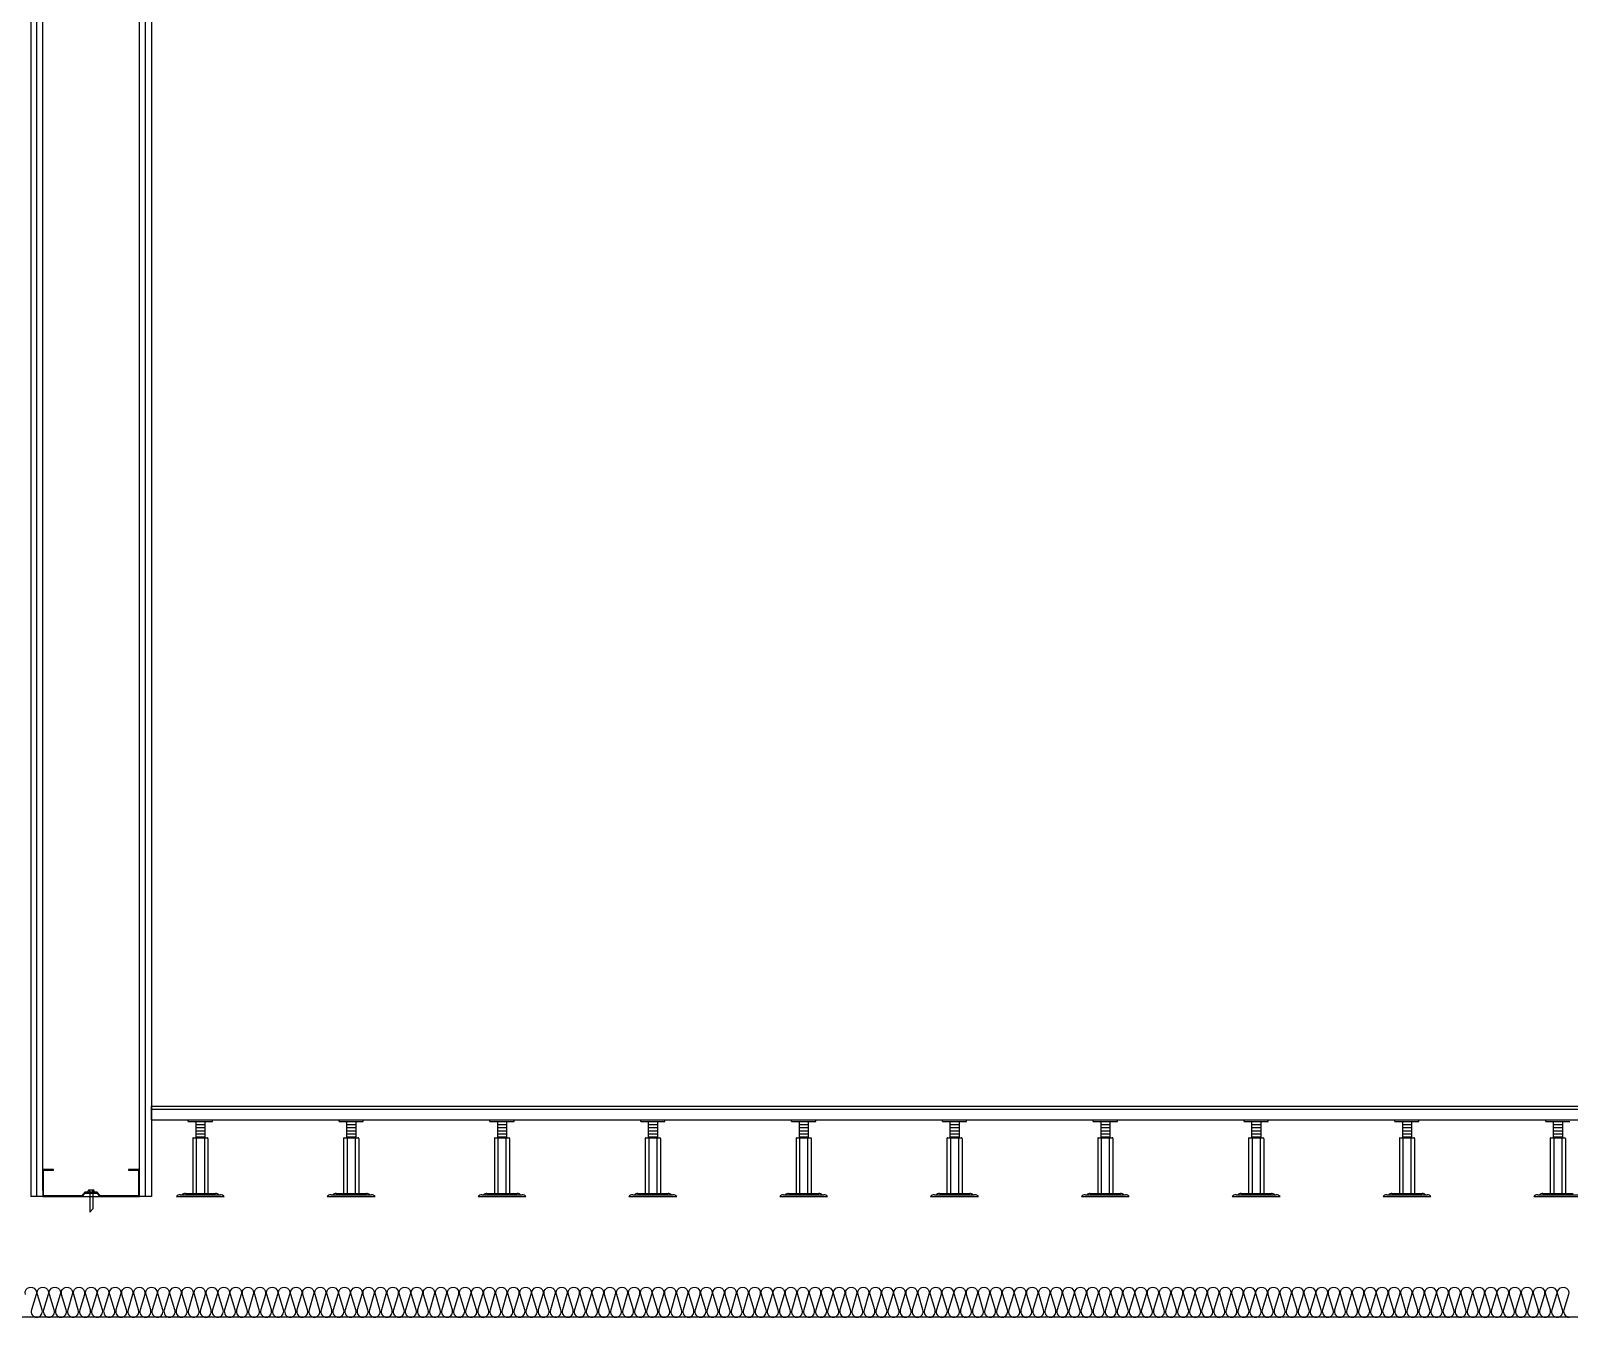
# Model space of a CAD drawing. Header units: millimetres. Extents: x 19868 to 801382, y -4805 to 85279.
# Drawn here: x 305988 to 308538, y 41929 to 44061 of the extents above; entities that cross this region are included whole.
import ezdxf

# ---------------------------------------------------------------- set-up
doc = ezdxf.new("R2010")
doc.units = ezdxf.units.MM
doc.header["$LTSCALE"] = 250
for name, color, linetype in [('8입면선', 8, 'Continuous'), ('A-ELE-4', 4, 'Continuous'), ('A-ELE-8', 8, 'Continuous'), ('A-WALL-D', 7, 'Continuous'), ('GAGAM-DT', 7, 'Continuous'), ('GES', 7, 'Continuous'), ('ISL', 251, 'Continuous'), ('입면', 7, 'Continuous')]:
    doc.layers.add(name, color=color, linetype=linetype)
doc.layers.add('CK', color=221, linetype='Continuous', plot=False)

# ---------------------------------------------------------------- blocks, each defined once
blk = doc.blocks.new('*U119')
at = {"layer": '8입면선', "color": 8}
for p, q in [((3316397.6, 472011.4), (3316397.6, 477801.4)), ((3316577.6, 472011.4), (3316577.6, 477801.4))]:
    blk.add_line(p, q, dxfattribs=at)
at = {"layer": 'A-WALL-D'}
for p, q in [((3316387.6, 477801.4), (3316387.6, 472011.4)), ((3316407.6, 472021.4), (3316407.6, 477801.4)), ((3316567.6, 472021.4), (3316567.6, 477801.4)), ((3316587.6, 477801.4), (3316587.6, 472011.4)), ((3316407.6, 472011.4), (3316387.6, 472011.4)), ((3316587.6, 472011.4), (3316567.6, 472011.4))]:
    blk.add_line(p, q, dxfattribs=at)
at = {"layer": 'CK', "linetype": 'Continuous'}
blk.add_line((3316472.9, 472011.4), (3316502.3, 472011.4), dxfattribs=at)
at = {"layer": 'GAGAM-DT', "color": 8}
for p, q in [((3316482.8, 472017.2), (3316482.8, 472020.7)), ((3316492.7, 472017.2), (3316482.8, 472017.2)), ((3316491.2, 472022.2), (3316484.3, 472022.2)), ((3316485.3, 472017.2), (3316485.3, 472022.2)), ((3316485.3, 472017.2), (3316485.3, 471985.8)), ((3316490.3, 472017.2), (3316490.3, 472022.2)), ((3316490.3, 472017.2), (3316490.3, 471991.3)), ((3316492.7, 472017.2), (3316492.7, 472020.7)), ((3316490.3, 471991.3), (3316485.3, 471985.8))]:
    blk.add_line(p, q, dxfattribs=at)
for centre, start, end in [((3316484.3, 472020.7), 90, 180), ((3316491.2, 472020.7), 0, 90)]:
    blk.add_arc(centre, 1.51, start, end, dxfattribs=at)
at = {"layer": '입면', "color": 6}
for p, q in [((3316425.4, 472056.4), (3316407.6, 472056.4)), ((3316407.6, 472056.4), (3316407.6, 472011.4)), ((3316425.4, 472055.2), (3316425.4, 472056.4)), ((3316567.6, 472056.4), (3316549.8, 472056.4)), ((3316549.8, 472056.4), (3316549.8, 472055.2)), ((3316567.6, 472011.4), (3316567.6, 472056.4)), ((3316408.8, 472012.6), (3316408.8, 472055.2)), ((3316408.8, 472055.2), (3316425.4, 472055.2)), ((3316549.8, 472055.2), (3316566.4, 472055.2)), ((3316566.4, 472055.2), (3316566.4, 472012.6)), ((3316407.6, 472011.4), (3316472.9, 472011.4)), ((3316472.4, 472012.6), (3316408.8, 472012.6)), ((3316477.4, 472018.5), (3316472.4, 472012.6)), ((3316472.9, 472011.4), (3316477.9, 472017.3)), ((3316497.8, 472018.5), (3316477.4, 472018.5)), ((3316477.9, 472017.3), (3316497.3, 472017.3)), ((3316497.3, 472017.3), (3316502.3, 472011.4)), ((3316502.8, 472012.6), (3316497.8, 472018.5)), ((3316502.3, 472011.4), (3316567.6, 472011.4)), ((3316566.4, 472012.6), (3316502.8, 472012.6))]:
    blk.add_line(p, q, dxfattribs=at)
blk = doc.blocks.new('*U140')
at = {"layer": 'A-ELE-4'}
blk.add_line((-11, 0), (4889, 0), dxfattribs=at)
at = {"layer": 'A-ELE-8'}
for p, q in [((-11, -23), (-11, 0)), ((-11, -5), (4889, -5)), ((-11, -23), (4889, -23))]:
    blk.add_line(p, q, dxfattribs=at)
blk = doc.blocks.new('*U141')
at = {"layer": 'GES', "color": 8}
for p, q in [((39095, 2017, 0), (39095, 2019.5, 0)), ((39095, 2019.5, 0), (39135, 2019.5, 0)), ((39095, 2017, 0), (39135, 2017, 0)), ((39107.4, 2017, 0), (39107.4, 2007.2, 0)), ((39122.6, 2017, 0), (39122.6, 2007.2, 0)), ((39135, 2017, 0), (39135, 2019.5, 0)), ((39345, 2017, 0), (39345, 2019.5, 0)), ((39345, 2019.5, 0), (39385, 2019.5, 0)), ((39345, 2017, 0), (39385, 2017, 0)), ((39357.4, 2017, 0), (39357.4, 2007.2, 0)), ((39372.6, 2017, 0), (39372.6, 2007.2, 0)), ((39385, 2017, 0), (39385, 2019.5, 0)), ((39595, 2017, 0), (39595, 2019.5, 0)), ((39595, 2019.5, 0), (39635, 2019.5, 0)), ((39595, 2017, 0), (39635, 2017, 0)), ((39607.4, 2017, 0), (39607.4, 2007.2, 0)), ((39622.6, 2017, 0), (39622.6, 2007.2, 0)), ((39635, 2017, 0), (39635, 2019.5, 0)), ((39845, 2017, 0), (39845, 2019.5, 0)), ((39845, 2019.5, 0), (39885, 2019.5, 0)), ((39845, 2017, 0), (39885, 2017, 0)), ((39857.4, 2017, 0), (39857.4, 2007.2, 0)), ((39872.6, 2017, 0), (39872.6, 2007.2, 0)), ((39885, 2017, 0), (39885, 2019.5, 0)), ((40095, 2017, 0), (40095, 2019.5, 0)), ((40095, 2019.5, 0), (40135, 2019.5, 0)), ((40095, 2017, 0), (40135, 2017, 0)), ((40107.4, 2017, 0), (40107.4, 2007.2, 0)), ((40122.6, 2017, 0), (40122.6, 2007.2, 0)), ((40135, 2017, 0), (40135, 2019.5, 0)), ((40345, 2017, 0), (40345, 2019.5, 0)), ((40345, 2019.5, 0), (40385, 2019.5, 0)), ((40345, 2017, 0), (40385, 2017, 0)), ((40357.4, 2017, 0), (40357.4, 2007.2, 0)), ((40372.6, 2017, 0), (40372.6, 2007.2, 0)), ((40385, 2017, 0), (40385, 2019.5, 0)), ((40595, 2017, 0), (40595, 2019.5, 0)), ((40595, 2019.5, 0), (40635, 2019.5, 0)), ((40595, 2017, 0), (40635, 2017, 0)), ((40607.4, 2017, 0), (40607.4, 2007.2, 0)), ((40622.6, 2017, 0), (40622.6, 2007.2, 0)), ((40635, 2017, 0), (40635, 2019.5, 0)), ((40845, 2017, 0), (40845, 2019.5, 0)), ((40845, 2019.5, 0), (40885, 2019.5, 0)), ((40845, 2017, 0), (40885, 2017, 0)), ((40857.4, 2017, 0), (40857.4, 2007.2, 0)), ((40872.6, 2017, 0), (40872.6, 2007.2, 0)), ((40885, 2017, 0), (40885, 2019.5, 0)), ((41095, 2017, 0), (41095, 2019.5, 0)), ((41095, 2019.5, 0), (41135, 2019.5, 0)), ((41095, 2017, 0), (41135, 2017, 0)), ((41107.4, 2017, 0), (41107.4, 2007.2, 0)), ((41122.6, 2017, 0), (41122.6, 2007.2, 0)), ((41135, 2017, 0), (41135, 2019.5, 0)), ((41345, 2017, 0), (41345, 2019.5, 0)), ((41345, 2019.5, 0), (41385, 2019.5, 0)), ((41345, 2017, 0), (41385, 2017, 0)), ((41357.4, 2017, 0), (41357.4, 2007.2, 0)), ((41372.6, 2017, 0), (41372.6, 2007.2, 0)), ((39103.4, 1989.7, 0), (39107.6, 1989.7, 0)), ((39107.4, 2013.6, 0), (39107.4, 1989.7, 0)), ((39107.4, 2011.6, 0), (39122.6, 2011.6, 0)), ((39107.4, 2011.6, 0), (39122.6, 2011.6, 0)), ((39107.4, 2006.6, 0), (39122.6, 2006.6, 0)), ((39107.4, 2006.6, 0), (39122.6, 2006.6, 0)), ((39107.4, 2001.6, 0), (39122.6, 2001.6, 0)), ((39107.4, 2001.6, 0), (39122.6, 2001.6, 0)), ((39107.4, 1996.6, 0), (39122.6, 1996.6, 0)), ((39107.4, 1996.6, 0), (39122.6, 1996.6, 0)), ((39107.4, 1991.6, 0), (39122.6, 1991.6, 0)), ((39107.4, 1991.6, 0), (39122.6, 1991.6, 0)), ((39107.6, 1989.7, 0), (39122.6, 1989.7, 0)), ((39109.2, 1989.7, 0), (39120.9, 1989.7, 0)), ((39122.6, 2013.6, 0), (39122.6, 1989.7, 0)), ((39122.6, 1989.7, 0), (39126.7, 1989.7, 0)), ((39353.4, 1989.7, 0), (39357.6, 1989.7, 0)), ((39357.4, 2013.6, 0), (39357.4, 1989.7, 0)), ((39357.4, 2011.6, 0), (39372.6, 2011.6, 0)), ((39357.4, 2011.6, 0), (39372.6, 2011.6, 0)), ((39357.4, 2006.6, 0), (39372.6, 2006.6, 0)), ((39357.4, 2006.6, 0), (39372.6, 2006.6, 0)), ((39357.4, 2001.6, 0), (39372.6, 2001.6, 0)), ((39357.4, 2001.6, 0), (39372.6, 2001.6, 0)), ((39357.4, 1996.6, 0), (39372.6, 1996.6, 0)), ((39357.4, 1996.6, 0), (39372.6, 1996.6, 0)), ((39357.4, 1991.6, 0), (39372.6, 1991.6, 0)), ((39357.4, 1991.6, 0), (39372.6, 1991.6, 0)), ((39357.6, 1989.7, 0), (39372.6, 1989.7, 0)), ((39359.2, 1989.7, 0), (39370.9, 1989.7, 0)), ((39372.6, 2013.6, 0), (39372.6, 1989.7, 0)), ((39372.6, 1989.7, 0), (39376.7, 1989.7, 0)), ((39603.4, 1989.7, 0), (39607.6, 1989.7, 0)), ((39607.4, 2013.6, 0), (39607.4, 1989.7, 0)), ((39607.4, 2011.6, 0), (39622.6, 2011.6, 0)), ((39607.4, 2011.6, 0), (39622.6, 2011.6, 0)), ((39607.4, 2006.6, 0), (39622.6, 2006.6, 0)), ((39607.4, 2006.6, 0), (39622.6, 2006.6, 0)), ((39607.4, 2001.6, 0), (39622.6, 2001.6, 0)), ((39607.4, 2001.6, 0), (39622.6, 2001.6, 0)), ((39607.4, 1996.6, 0), (39622.6, 1996.6, 0)), ((39607.4, 1996.6, 0), (39622.6, 1996.6, 0)), ((39607.4, 1991.6, 0), (39622.6, 1991.6, 0)), ((39607.4, 1991.6, 0), (39622.6, 1991.6, 0)), ((39607.6, 1989.7, 0), (39622.6, 1989.7, 0)), ((39609.2, 1989.7, 0), (39620.9, 1989.7, 0)), ((39622.6, 2013.6, 0), (39622.6, 1989.7, 0)), ((39622.6, 1989.7, 0), (39626.7, 1989.7, 0)), ((39853.4, 1989.7, 0), (39857.6, 1989.7, 0)), ((39857.4, 2013.6, 0), (39857.4, 1989.7, 0)), ((39857.4, 2011.6, 0), (39872.6, 2011.6, 0)), ((39857.4, 2011.6, 0), (39872.6, 2011.6, 0)), ((39857.4, 2006.6, 0), (39872.6, 2006.6, 0)), ((39857.4, 2006.6, 0), (39872.6, 2006.6, 0)), ((39857.4, 2001.6, 0), (39872.6, 2001.6, 0)), ((39857.4, 2001.6, 0), (39872.6, 2001.6, 0)), ((39857.4, 1996.6, 0), (39872.6, 1996.6, 0)), ((39857.4, 1996.6, 0), (39872.6, 1996.6, 0)), ((39857.4, 1991.6, 0), (39872.6, 1991.6, 0)), ((39857.4, 1991.6, 0), (39872.6, 1991.6, 0)), ((39857.6, 1989.7, 0), (39872.6, 1989.7, 0)), ((39859.2, 1989.7, 0), (39870.9, 1989.7, 0)), ((39872.6, 2013.6, 0), (39872.6, 1989.7, 0)), ((39872.6, 1989.7, 0), (39876.7, 1989.7, 0)), ((40103.4, 1989.7, 0), (40107.6, 1989.7, 0)), ((40107.4, 2013.6, 0), (40107.4, 1989.7, 0)), ((40107.4, 2011.6, 0), (40122.6, 2011.6, 0)), ((40107.4, 2011.6, 0), (40122.6, 2011.6, 0)), ((40107.4, 2006.6, 0), (40122.6, 2006.6, 0)), ((40107.4, 2006.6, 0), (40122.6, 2006.6, 0)), ((40107.4, 2001.6, 0), (40122.6, 2001.6, 0)), ((40107.4, 2001.6, 0), (40122.6, 2001.6, 0)), ((40107.4, 1996.6, 0), (40122.6, 1996.6, 0)), ((40107.4, 1996.6, 0), (40122.6, 1996.6, 0)), ((40107.4, 1991.6, 0), (40122.6, 1991.6, 0)), ((40107.4, 1991.6, 0), (40122.6, 1991.6, 0)), ((40107.6, 1989.7, 0), (40122.6, 1989.7, 0)), ((40109.2, 1989.7, 0), (40120.9, 1989.7, 0)), ((40122.6, 2013.6, 0), (40122.6, 1989.7, 0)), ((40122.6, 1989.7, 0), (40126.7, 1989.7, 0)), ((40353.4, 1989.7, 0), (40357.6, 1989.7, 0)), ((40357.4, 2013.6, 0), (40357.4, 1989.7, 0)), ((40357.4, 2011.6, 0), (40372.6, 2011.6, 0)), ((40357.4, 2011.6, 0), (40372.6, 2011.6, 0)), ((40357.4, 2006.6, 0), (40372.6, 2006.6, 0)), ((40357.4, 2006.6, 0), (40372.6, 2006.6, 0)), ((40357.4, 2001.6, 0), (40372.6, 2001.6, 0)), ((40357.4, 2001.6, 0), (40372.6, 2001.6, 0)), ((40357.4, 1996.6, 0), (40372.6, 1996.6, 0)), ((40357.4, 1996.6, 0), (40372.6, 1996.6, 0)), ((40357.4, 1991.6, 0), (40372.6, 1991.6, 0)), ((40357.4, 1991.6, 0), (40372.6, 1991.6, 0)), ((40357.6, 1989.7, 0), (40372.6, 1989.7, 0)), ((40359.2, 1989.7, 0), (40370.9, 1989.7, 0)), ((40372.6, 2013.6, 0), (40372.6, 1989.7, 0)), ((40372.6, 1989.7, 0), (40376.7, 1989.7, 0)), ((40603.4, 1989.7, 0), (40607.6, 1989.7, 0)), ((40607.4, 2013.6, 0), (40607.4, 1989.7, 0)), ((40607.4, 2011.6, 0), (40622.6, 2011.6, 0)), ((40607.4, 2011.6, 0), (40622.6, 2011.6, 0)), ((40607.4, 2006.6, 0), (40622.6, 2006.6, 0)), ((40607.4, 2006.6, 0), (40622.6, 2006.6, 0)), ((40607.4, 2001.6, 0), (40622.6, 2001.6, 0)), ((40607.4, 2001.6, 0), (40622.6, 2001.6, 0)), ((40607.4, 1996.6, 0), (40622.6, 1996.6, 0)), ((40607.4, 1996.6, 0), (40622.6, 1996.6, 0)), ((40607.4, 1991.6, 0), (40622.6, 1991.6, 0)), ((40607.4, 1991.6, 0), (40622.6, 1991.6, 0)), ((40607.6, 1989.7, 0), (40622.6, 1989.7, 0)), ((40609.2, 1989.7, 0), (40620.9, 1989.7, 0)), ((40622.6, 2013.6, 0), (40622.6, 1989.7, 0)), ((40622.6, 1989.7, 0), (40626.7, 1989.7, 0)), ((40853.4, 1989.7, 0), (40857.6, 1989.7, 0)), ((40857.4, 2013.6, 0), (40857.4, 1989.7, 0)), ((40857.4, 2011.6, 0), (40872.6, 2011.6, 0)), ((40857.4, 2011.6, 0), (40872.6, 2011.6, 0)), ((40857.4, 2006.6, 0), (40872.6, 2006.6, 0)), ((40857.4, 2006.6, 0), (40872.6, 2006.6, 0)), ((40857.4, 2001.6, 0), (40872.6, 2001.6, 0)), ((40857.4, 2001.6, 0), (40872.6, 2001.6, 0)), ((40857.4, 1996.6, 0), (40872.6, 1996.6, 0)), ((40857.4, 1996.6, 0), (40872.6, 1996.6, 0)), ((40857.4, 1991.6, 0), (40872.6, 1991.6, 0)), ((40857.4, 1991.6, 0), (40872.6, 1991.6, 0)), ((40857.6, 1989.7, 0), (40872.6, 1989.7, 0)), ((40859.2, 1989.7, 0), (40870.9, 1989.7, 0)), ((40872.6, 2013.6, 0), (40872.6, 1989.7, 0)), ((40872.6, 1989.7, 0), (40876.7, 1989.7, 0)), ((41103.4, 1989.7, 0), (41107.6, 1989.7, 0)), ((41107.4, 2013.6, 0), (41107.4, 1989.7, 0)), ((41107.4, 2011.6, 0), (41122.6, 2011.6, 0)), ((41107.4, 2011.6, 0), (41122.6, 2011.6, 0)), ((41107.4, 2006.6, 0), (41122.6, 2006.6, 0)), ((41107.4, 2006.6, 0), (41122.6, 2006.6, 0)), ((41107.4, 2001.6, 0), (41122.6, 2001.6, 0)), ((41107.4, 2001.6, 0), (41122.6, 2001.6, 0)), ((41107.4, 1996.6, 0), (41122.6, 1996.6, 0)), ((41107.4, 1996.6, 0), (41122.6, 1996.6, 0)), ((41107.4, 1991.6, 0), (41122.6, 1991.6, 0)), ((41107.4, 1991.6, 0), (41122.6, 1991.6, 0)), ((41107.6, 1989.7, 0), (41122.6, 1989.7, 0)), ((41109.2, 1989.7, 0), (41120.9, 1989.7, 0)), ((41122.6, 2013.6, 0), (41122.6, 1989.7, 0)), ((41122.6, 1989.7, 0), (41126.7, 1989.7, 0)), ((41353.4, 1989.7, 0), (41357.6, 1989.7, 0)), ((41357.4, 2013.6, 0), (41357.4, 1989.7, 0)), ((41357.4, 2011.6, 0), (41372.6, 2011.6, 0)), ((41357.4, 2011.6, 0), (41372.6, 2011.6, 0)), ((41357.4, 2006.6, 0), (41372.6, 2006.6, 0)), ((41357.4, 2006.6, 0), (41372.6, 2006.6, 0)), ((41357.4, 2001.6, 0), (41372.6, 2001.6, 0)), ((41357.4, 2001.6, 0), (41372.6, 2001.6, 0)), ((41357.4, 1996.6, 0), (41372.6, 1996.6, 0)), ((41357.4, 1996.6, 0), (41372.6, 1996.6, 0)), ((41357.4, 1991.6, 0), (41372.6, 1991.6, 0)), ((41357.4, 1991.6, 0), (41372.6, 1991.6, 0)), ((41357.6, 1989.7, 0), (41372.6, 1989.7, 0)), ((41359.2, 1989.7, 0), (41370.9, 1989.7, 0)), ((41372.6, 2013.6, 0), (41372.6, 1989.7, 0)), ((41372.6, 1989.7, 0), (41376.7, 1989.7, 0)), ((39102.6, 1988.9, 0), (39102.6, 1898, 0)), ((39108.4, 1988.9, 0), (39108.4, 1898, 0)), ((39121.7, 1988.9, 0), (39121.7, 1898, 0)), ((39127.6, 1988.9, 0), (39127.6, 1898, 0)), ((39352.6, 1988.9, 0), (39352.6, 1898, 0)), ((39358.4, 1988.9, 0), (39358.4, 1898, 0)), ((39371.7, 1988.9, 0), (39371.7, 1898, 0)), ((39377.6, 1988.9, 0), (39377.6, 1898, 0)), ((39602.6, 1988.9, 0), (39602.6, 1898, 0)), ((39608.4, 1988.9, 0), (39608.4, 1898, 0)), ((39621.7, 1988.9, 0), (39621.7, 1898, 0)), ((39627.6, 1988.9, 0), (39627.6, 1898, 0)), ((39852.6, 1988.9, 0), (39852.6, 1898, 0)), ((39858.4, 1988.9, 0), (39858.4, 1898, 0)), ((39871.7, 1988.9, 0), (39871.7, 1898, 0)), ((39877.6, 1988.9, 0), (39877.6, 1898, 0)), ((40102.6, 1988.9, 0), (40102.6, 1898, 0)), ((40108.4, 1988.9, 0), (40108.4, 1898, 0)), ((40121.7, 1988.9, 0), (40121.7, 1898, 0)), ((40127.6, 1988.9, 0), (40127.6, 1898, 0)), ((40352.6, 1988.9, 0), (40352.6, 1898, 0)), ((40358.4, 1988.9, 0), (40358.4, 1898, 0)), ((40371.7, 1988.9, 0), (40371.7, 1898, 0)), ((40377.6, 1988.9, 0), (40377.6, 1898, 0)), ((40602.6, 1988.9, 0), (40602.6, 1898, 0)), ((40608.4, 1988.9, 0), (40608.4, 1898, 0)), ((40621.7, 1988.9, 0), (40621.7, 1898, 0)), ((40627.6, 1988.9, 0), (40627.6, 1898, 0)), ((40852.6, 1988.9, 0), (40852.6, 1898, 0)), ((40858.4, 1988.9, 0), (40858.4, 1898, 0)), ((40871.7, 1988.9, 0), (40871.7, 1898, 0)), ((40877.6, 1988.9, 0), (40877.6, 1898, 0)), ((41102.6, 1988.9, 0), (41102.6, 1898, 0)), ((41108.4, 1988.9, 0), (41108.4, 1898, 0)), ((41121.7, 1988.9, 0), (41121.7, 1898, 0)), ((41127.6, 1988.9, 0), (41127.6, 1898, 0)), ((41352.6, 1988.9, 0), (41352.6, 1898, 0)), ((41358.4, 1988.9, 0), (41358.4, 1898, 0)), ((41371.7, 1988.9, 0), (41371.7, 1898, 0)), ((41377.6, 1988.9, 0), (41377.6, 1898, 0)), ((39075.4, 1892.5), (39154.8, 1892.5, 0)), ((39081.7, 1895.4), (39148.4, 1895.4)), ((39090.2, 1897.7), (39140.3, 1897.7)), ((39103.4, 1897.2, 0), (39107.6, 1897.2, 0)), ((39106.7, 1897.2, 0), (39106.7, 1897.7)), ((39107.6, 1897.2, 0), (39122.6, 1897.2, 0)), ((39109.2, 1897.2, 0), (39120.9, 1897.2, 0)), ((39122.6, 1897.2, 0), (39126.7, 1897.2, 0)), ((39123.4, 1897.2, 0), (39123.4, 1897.7)), ((39325.4, 1892.5), (39404.8, 1892.5, 0)), ((39331.7, 1895.4), (39398.4, 1895.4)), ((39340.2, 1897.7), (39390.3, 1897.7)), ((39353.4, 1897.2, 0), (39357.6, 1897.2, 0)), ((39356.7, 1897.2, 0), (39356.7, 1897.7)), ((39357.6, 1897.2, 0), (39372.6, 1897.2, 0)), ((39372.6, 1897.2, 0), (39376.7, 1897.2, 0)), ((39373.4, 1897.2, 0), (39373.4, 1897.7)), ((39575.4, 1892.5), (39654.8, 1892.5, 0)), ((39581.7, 1895.4), (39648.4, 1895.4)), ((39590.2, 1897.7), (39640.3, 1897.7)), ((39603.4, 1897.2, 0), (39607.6, 1897.2, 0)), ((39606.7, 1897.2, 0), (39606.7, 1897.7)), ((39607.6, 1897.2, 0), (39622.6, 1897.2, 0)), ((39622.6, 1897.2, 0), (39626.7, 1897.2, 0)), ((39623.4, 1897.2, 0), (39623.4, 1897.7)), ((39825.4, 1892.5), (39904.8, 1892.5, 0)), ((39831.7, 1895.4), (39898.4, 1895.4)), ((39840.2, 1897.7), (39890.3, 1897.7)), ((39853.4, 1897.2, 0), (39857.6, 1897.2, 0)), ((39856.7, 1897.2, 0), (39856.7, 1897.7)), ((39857.6, 1897.2, 0), (39872.6, 1897.2, 0)), ((39872.6, 1897.2, 0), (39876.7, 1897.2, 0)), ((39873.4, 1897.2, 0), (39873.4, 1897.7)), ((40075.4, 1892.5), (40154.8, 1892.5, 0)), ((40081.7, 1895.4), (40148.4, 1895.4)), ((40090.2, 1897.7), (40140.3, 1897.7)), ((40103.4, 1897.2, 0), (40107.6, 1897.2, 0)), ((40106.7, 1897.2, 0), (40106.7, 1897.7)), ((40107.6, 1897.2, 0), (40122.6, 1897.2, 0)), ((40122.6, 1897.2, 0), (40126.7, 1897.2, 0)), ((40123.4, 1897.2, 0), (40123.4, 1897.7)), ((40325.4, 1892.5), (40404.8, 1892.5, 0)), ((40331.7, 1895.4), (40398.4, 1895.4)), ((40340.2, 1897.7), (40390.3, 1897.7)), ((40353.4, 1897.2, 0), (40357.6, 1897.2, 0)), ((40356.7, 1897.2, 0), (40356.7, 1897.7)), ((40357.6, 1897.2, 0), (40372.6, 1897.2, 0)), ((40372.6, 1897.2, 0), (40376.7, 1897.2, 0)), ((40373.4, 1897.2, 0), (40373.4, 1897.7)), ((40575.4, 1892.5), (40654.8, 1892.5, 0)), ((40581.7, 1895.4), (40648.4, 1895.4)), ((40590.2, 1897.7), (40640.3, 1897.7)), ((40603.4, 1897.2, 0), (40607.6, 1897.2, 0)), ((40606.7, 1897.2, 0), (40606.7, 1897.7)), ((40607.6, 1897.2, 0), (40622.6, 1897.2, 0)), ((40622.6, 1897.2, 0), (40626.7, 1897.2, 0)), ((40623.4, 1897.2, 0), (40623.4, 1897.7)), ((40825.4, 1892.5), (40904.8, 1892.5, 0)), ((40831.7, 1895.4), (40898.4, 1895.4)), ((40840.2, 1897.7), (40890.3, 1897.7)), ((40853.4, 1897.2, 0), (40857.6, 1897.2, 0)), ((40856.7, 1897.2, 0), (40856.7, 1897.7)), ((40857.6, 1897.2, 0), (40872.6, 1897.2, 0)), ((40872.6, 1897.2, 0), (40876.7, 1897.2, 0)), ((40873.4, 1897.2, 0), (40873.4, 1897.7)), ((41075.4, 1892.5), (41154.8, 1892.5, 0)), ((41081.7, 1895.4), (41148.4, 1895.4)), ((41090.2, 1897.7), (41140.3, 1897.7)), ((41103.4, 1897.2, 0), (41107.6, 1897.2, 0)), ((41106.7, 1897.2, 0), (41106.7, 1897.7)), ((41107.6, 1897.2, 0), (41122.6, 1897.2, 0)), ((41122.6, 1897.2, 0), (41126.7, 1897.2, 0)), ((41123.4, 1897.2, 0), (41123.4, 1897.7)), ((41325.4, 1892.5), (41404.8, 1892.5, 0)), ((41331.7, 1895.4), (41398.4, 1895.4)), ((41340.2, 1897.7), (41390.3, 1897.7)), ((41353.4, 1897.2, 0), (41357.6, 1897.2, 0)), ((41356.7, 1897.2, 0), (41356.7, 1897.7)), ((41357.6, 1897.2, 0), (41372.6, 1897.2, 0)), ((41372.6, 1897.2, 0), (41376.7, 1897.2, 0)), ((41373.4, 1897.2, 0), (41373.4, 1897.7))]:
    blk.add_line(p, q, dxfattribs=at)
for centre, radius, start, end in [((39103.4, 1988.9, 0), 0.833, 90, 180), ((39107.6, 1988.9, 0), 0.833, 0, 90), ((39109.2, 1988.9, 0), 0.833, 90, 180), ((39120.9, 1988.9, 0), 0.833, 0, 90), ((39122.6, 1988.9, 0), 0.833, 90, 180), ((39126.7, 1988.9, 0), 0.833, 0, 90), ((39353.4, 1988.9, 0), 0.833, 90, 180), ((39357.6, 1988.9, 0), 0.833, 0, 90), ((39359.2, 1988.9, 0), 0.833, 90, 180), ((39370.9, 1988.9, 0), 0.833, 0, 90), ((39372.6, 1988.9, 0), 0.833, 90, 180), ((39376.7, 1988.9, 0), 0.833, 0, 90), ((39603.4, 1988.9, 0), 0.833, 90, 180), ((39607.6, 1988.9, 0), 0.833, 0, 90), ((39609.2, 1988.9, 0), 0.833, 90, 180), ((39620.9, 1988.9, 0), 0.833, 0, 90), ((39622.6, 1988.9, 0), 0.833, 90, 180), ((39626.7, 1988.9, 0), 0.833, 0, 90), ((39853.4, 1988.9, 0), 0.833, 90, 180), ((39857.6, 1988.9, 0), 0.833, 0, 90), ((39859.2, 1988.9, 0), 0.833, 90, 180), ((39870.9, 1988.9, 0), 0.833, 0, 90), ((39872.6, 1988.9, 0), 0.833, 90, 180), ((39876.7, 1988.9, 0), 0.833, 0, 90), ((40103.4, 1988.9, 0), 0.833, 90, 180), ((40107.6, 1988.9, 0), 0.833, 0, 90), ((40109.2, 1988.9, 0), 0.833, 90, 180), ((40120.9, 1988.9, 0), 0.833, 0, 90), ((40122.6, 1988.9, 0), 0.833, 90, 180), ((40126.7, 1988.9, 0), 0.833, 0, 90), ((40353.4, 1988.9, 0), 0.833, 90, 180), ((40357.6, 1988.9, 0), 0.833, 0, 90), ((40359.2, 1988.9, 0), 0.833, 90, 180), ((40370.9, 1988.9, 0), 0.833, 0, 90), ((40372.6, 1988.9, 0), 0.833, 90, 180), ((40376.7, 1988.9, 0), 0.833, 0, 90), ((40603.4, 1988.9, 0), 0.833, 90, 180), ((40607.6, 1988.9, 0), 0.833, 0, 90), ((40609.2, 1988.9, 0), 0.833, 90, 180), ((40620.9, 1988.9, 0), 0.833, 0, 90), ((40622.6, 1988.9, 0), 0.833, 90, 180), ((40626.7, 1988.9, 0), 0.833, 0, 90), ((40853.4, 1988.9, 0), 0.833, 90, 180), ((40857.6, 1988.9, 0), 0.833, 0, 90), ((40859.2, 1988.9, 0), 0.833, 90, 180), ((40870.9, 1988.9, 0), 0.833, 0, 90), ((40872.6, 1988.9, 0), 0.833, 90, 180), ((40876.7, 1988.9, 0), 0.833, 0, 90), ((41103.4, 1988.9, 0), 0.833, 90, 180), ((41107.6, 1988.9, 0), 0.833, 0, 90), ((41109.2, 1988.9, 0), 0.833, 90, 180), ((41120.9, 1988.9, 0), 0.833, 0, 90), ((41122.6, 1988.9, 0), 0.833, 90, 180), ((41126.7, 1988.9, 0), 0.833, 0, 90), ((41353.4, 1988.9, 0), 0.833, 90, 180), ((41357.6, 1988.9, 0), 0.833, 0, 90), ((41359.2, 1988.9, 0), 0.833, 90, 180), ((41370.9, 1988.9, 0), 0.833, 0, 90), ((41372.6, 1988.9, 0), 0.833, 90, 180), ((41376.7, 1988.9, 0), 0.833, 0, 90), ((39081.7, 1887.1), 8.33, 90, 139.756), ((39090.2, 1889.3), 8.33, 90, 132.9054), ((39103.4, 1898, 0), 0.833, 180, 270), ((39107.6, 1898, 0), 0.833, 270, 0), ((39109.2, 1898, 0), 0.833, 180, 270), ((39120.9, 1898, 0), 0.833, 270, 0), ((39122.6, 1898, 0), 0.833, 180, 270), ((39126.7, 1898, 0), 0.833, 270, 0), ((39140.3, 1889.3), 8.33, 47.0946, 90), ((39148.4, 1887.1), 8.33, 40.244, 90), ((39331.7, 1887.1), 8.33, 90, 139.756), ((39340.2, 1889.3), 8.33, 90, 132.9054), ((39353.4, 1898, 0), 0.833, 180, 270), ((39357.6, 1898, 0), 0.833, 270, 0), ((39359.2, 1898, 0), 0.833, 180, 270), ((39372.6, 1898, 0), 0.833, 180, 270), ((39376.7, 1898, 0), 0.833, 270, 0), ((39390.3, 1889.3), 8.33, 47.0946, 90), ((39398.4, 1887.1), 8.33, 40.244, 90), ((39581.7, 1887.1), 8.33, 90, 139.756), ((39590.2, 1889.3), 8.33, 90, 132.9054), ((39603.4, 1898, 0), 0.833, 180, 270), ((39607.6, 1898, 0), 0.833, 270, 0), ((39609.2, 1898, 0), 0.833, 180, 270), ((39622.6, 1898, 0), 0.833, 180, 270), ((39626.7, 1898, 0), 0.833, 270, 0), ((39640.3, 1889.3), 8.33, 47.0946, 90), ((39648.4, 1887.1), 8.33, 40.244, 90), ((39831.7, 1887.1), 8.33, 90, 139.756), ((39840.2, 1889.3), 8.33, 90, 132.9054), ((39853.4, 1898, 0), 0.833, 180, 270), ((39857.6, 1898, 0), 0.833, 270, 0), ((39859.2, 1898, 0), 0.833, 180, 270), ((39872.6, 1898, 0), 0.833, 180, 270), ((39876.7, 1898, 0), 0.833, 270, 0), ((39890.3, 1889.3), 8.33, 47.0946, 90), ((39898.4, 1887.1), 8.33, 40.244, 90), ((40081.7, 1887.1), 8.33, 90, 139.756), ((40090.2, 1889.3), 8.33, 90, 132.9054), ((40103.4, 1898, 0), 0.833, 180, 270), ((40107.6, 1898, 0), 0.833, 270, 0), ((40109.2, 1898, 0), 0.833, 180, 270), ((40122.6, 1898, 0), 0.833, 180, 270), ((40126.7, 1898, 0), 0.833, 270, 0), ((40140.3, 1889.3), 8.33, 47.0946, 90), ((40148.4, 1887.1), 8.33, 40.244, 90), ((40331.7, 1887.1), 8.33, 90, 139.756), ((40340.2, 1889.3), 8.33, 90, 132.9054), ((40353.4, 1898, 0), 0.833, 180, 270), ((40357.6, 1898, 0), 0.833, 270, 0), ((40359.2, 1898, 0), 0.833, 180, 270), ((40372.6, 1898, 0), 0.833, 180, 270), ((40376.7, 1898, 0), 0.833, 270, 0), ((40390.3, 1889.3), 8.33, 47.0946, 90), ((40398.4, 1887.1), 8.33, 40.244, 90), ((40581.7, 1887.1), 8.33, 90, 139.756), ((40590.2, 1889.3), 8.33, 90, 132.9054), ((40603.4, 1898, 0), 0.833, 180, 270), ((40607.6, 1898, 0), 0.833, 270, 0), ((40609.2, 1898, 0), 0.833, 180, 270), ((40622.6, 1898, 0), 0.833, 180, 270), ((40626.7, 1898, 0), 0.833, 270, 0), ((40640.3, 1889.3), 8.33, 47.0946, 90), ((40648.4, 1887.1), 8.33, 40.244, 90), ((40831.7, 1887.1), 8.33, 90, 139.756), ((40840.2, 1889.3), 8.33, 90, 132.9054), ((40853.4, 1898, 0), 0.833, 180, 270), ((40857.6, 1898, 0), 0.833, 270, 0), ((40859.2, 1898, 0), 0.833, 180, 270), ((40872.6, 1898, 0), 0.833, 180, 270), ((40876.7, 1898, 0), 0.833, 270, 0), ((40890.3, 1889.3), 8.33, 47.0946, 90), ((40898.4, 1887.1), 8.33, 40.244, 90), ((41081.7, 1887.1), 8.33, 90, 139.756), ((41090.2, 1889.3), 8.33, 90, 132.9054), ((41103.4, 1898, 0), 0.833, 180, 270), ((41107.6, 1898, 0), 0.833, 270, 0), ((41109.2, 1898, 0), 0.833, 180, 270), ((41122.6, 1898, 0), 0.833, 180, 270), ((41126.7, 1898, 0), 0.833, 270, 0), ((41140.3, 1889.3), 8.33, 47.0946, 90), ((41148.4, 1887.1), 8.33, 40.244, 90), ((41331.7, 1887.1), 8.33, 90, 139.756), ((41340.2, 1889.3), 8.33, 90, 132.9054), ((41353.4, 1898, 0), 0.833, 180, 270), ((41357.6, 1898, 0), 0.833, 270, 0), ((41359.2, 1898, 0), 0.833, 180, 270), ((41372.6, 1898, 0), 0.833, 180, 270), ((41376.7, 1898, 0), 0.833, 270, 0)]:
    blk.add_arc(centre, radius, start, end, dxfattribs=at)

msp = doc.modelspace()

# ---------------------------------------------------------------- linework, layer by layer
at = {"layer": 'ISL'}
msp.add_line((312338.2, 41928.9), (302038.2, 41928.9), dxfattribs=at)
msp.add_lwpolyline([(305979.4, 41966.8, -1.372593), (305997, 41966.8), (305989.4, 41941.1, 0.509267), (305998.2, 41928.9, 0.509267), (306007, 41941.1), (305999.4, 41966.8, -1.372593), (306017, 41966.8), (306009.4, 41941.1, 0.509267), (306018.2, 41928.9, 0.509267), (306027, 41941.1), (306019.4, 41966.8, -1.372593), (306037, 41966.8), (306029.4, 41941.1, 0.509267), (306038.2, 41928.9, 0.509267), (306047, 41941.1), (306039.4, 41966.8, -1.372593), (306057, 41966.8), (306049.4, 41941.1, 0.509267), (306058.2, 41928.9, 0.509267), (306067, 41941.1), (306059.4, 41966.8, -1.372593), (306077, 41966.8), (306069.4, 41941.1, 0.509267), (306078.2, 41928.9, 0.509267), (306087, 41941.1), (306079.4, 41966.8, -1.372593), (306097, 41966.8), (306089.4, 41941.1, 0.509267), (306098.2, 41928.9, 0.509267), (306107, 41941.1), (306099.4, 41966.8, -1.372593), (306117, 41966.8), (306109.4, 41941.1, 0.509267), (306118.2, 41928.9, 0.509267), (306127, 41941.1), (306119.4, 41966.8, -1.372593), (306137, 41966.8), (306129.4, 41941.1, 0.509267), (306138.2, 41928.9, 0.509267), (306147, 41941.1), (306139.4, 41966.8, -1.372593), (306157, 41966.8), (306149.4, 41941.1, 0.509267), (306158.2, 41928.9, 0.509267), (306167, 41941.1), (306159.4, 41966.8, -1.372593), (306177, 41966.8), (306169.4, 41941.1, 0.509267), (306178.2, 41928.9, 0.509267), (306187, 41941.1), (306179.4, 41966.8, -1.372593), (306197, 41966.8), (306189.4, 41941.1, 0.509267), (306198.2, 41928.9, 0.509267), (306207, 41941.1), (306199.4, 41966.8, -1.372593), (306217, 41966.8), (306209.4, 41941.1, 0.509267), (306218.2, 41928.9, 0.509267), (306227, 41941.1), (306219.4, 41966.8, -1.372593), (306237, 41966.8), (306229.4, 41941.1, 0.509267), (306238.2, 41928.9, 0.509267), (306247, 41941.1), (306239.4, 41966.8, -1.372593), (306257, 41966.8), (306249.4, 41941.1, 0.509267), (306258.2, 41928.9, 0.509267), (306267, 41941.1), (306259.4, 41966.8, -1.372593), (306277, 41966.8), (306269.4, 41941.1, 0.509267), (306278.2, 41928.9, 0.509267), (306287, 41941.1), (306279.4, 41966.8, -1.372593), (306297, 41966.8), (306289.4, 41941.1, 0.509267), (306298.2, 41928.9, 0.509267), (306307, 41941.1), (306299.4, 41966.8, -1.372593), (306317, 41966.8), (306309.4, 41941.1, 0.509267), (306318.2, 41928.9, 0.509267), (306327, 41941.1), (306319.4, 41966.8, -1.372593), (306337, 41966.8), (306329.4, 41941.1, 0.509267), (306338.2, 41928.9, 0.509267), (306347, 41941.1), (306339.4, 41966.8, -1.372593), (306357, 41966.8), (306349.4, 41941.1, 0.509267), (306358.2, 41928.9, 0.509267), (306367, 41941.1), (306359.4, 41966.8, -1.372593), (306377, 41966.8), (306369.4, 41941.1, 0.509267), (306378.2, 41928.9, 0.509267), (306387, 41941.1), (306379.4, 41966.8, -1.372593), (306397, 41966.8), (306389.4, 41941.1, 0.509267), (306398.2, 41928.9, 0.509267), (306407, 41941.1), (306399.4, 41966.8, -1.372593), (306417, 41966.8), (306409.4, 41941.1, 0.509267), (306418.2, 41928.9, 0.509267), (306427, 41941.1), (306419.4, 41966.8, -1.372593), (306437, 41966.8), (306429.4, 41941.1, 0.509267), (306438.2, 41928.9, 0.509267), (306447, 41941.1), (306439.4, 41966.8, -1.372593), (306457, 41966.8), (306449.4, 41941.1, 0.509267), (306458.2, 41928.9, 0.509267), (306467, 41941.1), (306459.4, 41966.8, -1.372593), (306477, 41966.8), (306469.4, 41941.1, 0.509267), (306478.2, 41928.9, 0.509267), (306487, 41941.1), (306479.4, 41966.8, -1.372593), (306497, 41966.8), (306489.4, 41941.1, 0.509267), (306498.2, 41928.9, 0.509267), (306507, 41941.1), (306499.4, 41966.8, -1.372593), (306517, 41966.8), (306509.4, 41941.1, 0.509267), (306518.2, 41928.9, 0.509267), (306527, 41941.1), (306519.4, 41966.8, -1.372593), (306537, 41966.8), (306529.4, 41941.1, 0.509267), (306538.2, 41928.9, 0.509267), (306547, 41941.1), (306539.4, 41966.8, -1.372593), (306557, 41966.8), (306549.4, 41941.1, 0.509267), (306558.2, 41928.9, 0.509267), (306567, 41941.1), (306559.4, 41966.8, -1.372593), (306577, 41966.8), (306569.4, 41941.1, 0.509267), (306578.2, 41928.9, 0.509267), (306587, 41941.1), (306579.4, 41966.8, -1.372593), (306597, 41966.8), (306589.4, 41941.1, 0.509267), (306598.2, 41928.9, 0.509267), (306607, 41941.1), (306599.4, 41966.8, -1.372593), (306617, 41966.8), (306609.4, 41941.1, 0.509267), (306618.2, 41928.9, 0.509267), (306627, 41941.1), (306619.4, 41966.8, -1.372593), (306637, 41966.8), (306629.4, 41941.1, 0.509267), (306638.2, 41928.9, 0.509267), (306647, 41941.1), (306639.4, 41966.8, -1.372593), (306657, 41966.8), (306649.4, 41941.1, 0.509267), (306658.2, 41928.9, 0.509267), (306667, 41941.1), (306659.4, 41966.8, -1.372593), (306677, 41966.8), (306669.4, 41941.1, 0.509267), (306678.2, 41928.9, 0.509267), (306687, 41941.1), (306679.4, 41966.8, -1.372593), (306697, 41966.8), (306689.4, 41941.1, 0.509267), (306698.2, 41928.9, 0.509267), (306707, 41941.1), (306699.4, 41966.8, -1.372593), (306717, 41966.8), (306709.4, 41941.1, 0.509267), (306718.2, 41928.9, 0.509267), (306727, 41941.1), (306719.4, 41966.8, -1.372593), (306737, 41966.8), (306729.4, 41941.1, 0.509267), (306738.2, 41928.9, 0.509267), (306747, 41941.1), (306739.4, 41966.8, -1.372593), (306757, 41966.8), (306749.4, 41941.1, 0.509267), (306758.2, 41928.9, 0.509267), (306767, 41941.1), (306759.4, 41966.8, -1.372593), (306777, 41966.8), (306769.4, 41941.1, 0.509267), (306778.2, 41928.9, 0.509267), (306787, 41941.1), (306779.4, 41966.8, -1.372593), (306797, 41966.8), (306789.4, 41941.1, 0.509267), (306798.2, 41928.9, 0.509267), (306807, 41941.1), (306799.4, 41966.8, -1.372593), (306817, 41966.8), (306809.4, 41941.1, 0.509267), (306818.2, 41928.9, 0.509267), (306827, 41941.1), (306819.4, 41966.8, -1.372593), (306837, 41966.8), (306829.4, 41941.1, 0.509267), (306838.2, 41928.9, 0.509267), (306847, 41941.1), (306839.4, 41966.8, -1.372593), (306857, 41966.8), (306849.4, 41941.1, 0.509267), (306858.2, 41928.9, 0.509267), (306867, 41941.1), (306859.4, 41966.8, -1.372593), (306877, 41966.8), (306869.4, 41941.1, 0.509267), (306878.2, 41928.9, 0.509267), (306887, 41941.1), (306879.4, 41966.8, -1.372593), (306897, 41966.8), (306889.4, 41941.1, 0.509267), (306898.2, 41928.9, 0.509267), (306907, 41941.1), (306899.4, 41966.8, -1.372593), (306917, 41966.8), (306909.4, 41941.1, 0.509267), (306918.2, 41928.9, 0.509267), (306927, 41941.1), (306919.4, 41966.8, -1.372593), (306937, 41966.8), (306929.4, 41941.1, 0.509267), (306938.2, 41928.9, 0.509267), (306947, 41941.1), (306939.4, 41966.8, -1.372593), (306957, 41966.8), (306949.4, 41941.1, 0.509267), (306958.2, 41928.9, 0.509267), (306967, 41941.1), (306959.4, 41966.8, -1.372593), (306977, 41966.8), (306969.4, 41941.1, 0.509267), (306978.2, 41928.9, 0.509267), (306987, 41941.1), (306979.4, 41966.8, -1.372593), (306997, 41966.8), (306989.4, 41941.1, 0.509267), (306998.2, 41928.9, 0.509267), (307007, 41941.1), (306999.4, 41966.8, -1.372593), (307017, 41966.8), (307009.4, 41941.1, 0.509267), (307018.2, 41928.9, 0.509267), (307027, 41941.1), (307019.4, 41966.8, -1.372593), (307037, 41966.8), (307029.4, 41941.1, 0.509267), (307038.2, 41928.9, 0.509267), (307047, 41941.1), (307039.4, 41966.8, -1.372593), (307057, 41966.8), (307049.4, 41941.1, 0.509267), (307058.2, 41928.9, 0.509267), (307067, 41941.1), (307059.4, 41966.8, -1.372593), (307077, 41966.8), (307069.4, 41941.1, 0.509267), (307078.2, 41928.9, 0.509267), (307087, 41941.1), (307079.4, 41966.8, -1.372593), (307097, 41966.8), (307089.4, 41941.1, 0.509267), (307098.2, 41928.9, 0.509267), (307107, 41941.1), (307099.4, 41966.8, -1.372593), (307117, 41966.8), (307109.4, 41941.1, 0.509267), (307118.2, 41928.9, 0.509267), (307127, 41941.1), (307119.4, 41966.8, -1.372593), (307137, 41966.8), (307129.4, 41941.1, 0.509267), (307138.2, 41928.9, 0.509267), (307147, 41941.1), (307139.4, 41966.8, -1.372593), (307157, 41966.8), (307149.4, 41941.1, 0.509267), (307158.2, 41928.9, 0.509267), (307167, 41941.1), (307159.4, 41966.8, -1.372593), (307177, 41966.8), (307169.4, 41941.1, 0.509267), (307178.2, 41928.9, 0.509267), (307187, 41941.1), (307179.4, 41966.8, -1.372593), (307197, 41966.8), (307189.4, 41941.1, 0.509267), (307198.2, 41928.9, 0.509267), (307207, 41941.1), (307199.4, 41966.8, -1.372593), (307217, 41966.8), (307209.4, 41941.1, 0.509267), (307218.2, 41928.9, 0.509267), (307227, 41941.1), (307219.4, 41966.8, -1.372593), (307237, 41966.8), (307229.4, 41941.1, 0.509267), (307238.2, 41928.9, 0.509267), (307247, 41941.1), (307239.4, 41966.8, -1.372593), (307257, 41966.8), (307249.4, 41941.1, 0.509267), (307258.2, 41928.9, 0.509267), (307267, 41941.1), (307259.4, 41966.8, -1.372593), (307277, 41966.8), (307269.4, 41941.1, 0.509267), (307278.2, 41928.9, 0.509267), (307287, 41941.1), (307279.4, 41966.8, -1.372593), (307297, 41966.8), (307289.4, 41941.1, 0.509267), (307298.2, 41928.9, 0.509267), (307307, 41941.1), (307299.4, 41966.8, -1.372593), (307317, 41966.8), (307309.4, 41941.1, 0.509267), (307318.2, 41928.9, 0.509267), (307327, 41941.1), (307319.4, 41966.8, -1.372593), (307337, 41966.8), (307329.4, 41941.1, 0.509267), (307338.2, 41928.9, 0.509267), (307347, 41941.1), (307339.4, 41966.8, -1.372593), (307357, 41966.8), (307349.4, 41941.1, 0.509267), (307358.2, 41928.9, 0.509267), (307367, 41941.1), (307359.4, 41966.8, -1.372593), (307377, 41966.8), (307369.4, 41941.1, 0.509267), (307378.2, 41928.9, 0.509267), (307387, 41941.1), (307379.4, 41966.8, -1.372593), (307397, 41966.8), (307389.4, 41941.1, 0.509267), (307398.2, 41928.9, 0.509267), (307407, 41941.1), (307399.4, 41966.8, -1.372593), (307417, 41966.8), (307409.4, 41941.1, 0.509267), (307418.2, 41928.9, 0.509267), (307427, 41941.1), (307419.4, 41966.8, -1.372593), (307437, 41966.8), (307429.4, 41941.1, 0.509267), (307438.2, 41928.9, 0.509267), (307447, 41941.1), (307439.4, 41966.8, -1.372593), (307457, 41966.8), (307449.4, 41941.1, 0.509267), (307458.2, 41928.9, 0.509267), (307467, 41941.1), (307459.4, 41966.8, -1.372593), (307477, 41966.8), (307469.4, 41941.1, 0.509267), (307478.2, 41928.9, 0.509267), (307487, 41941.1), (307479.4, 41966.8, -1.372593), (307497, 41966.8), (307489.4, 41941.1, 0.509267), (307498.2, 41928.9, 0.509267), (307507, 41941.1), (307499.4, 41966.8, -1.372593), (307517, 41966.8), (307509.4, 41941.1, 0.509267), (307518.2, 41928.9, 0.509267), (307527, 41941.1), (307519.4, 41966.8, -1.372593), (307537, 41966.8), (307529.4, 41941.1, 0.509267), (307538.2, 41928.9, 0.509267), (307547, 41941.1), (307539.4, 41966.8, -1.372593), (307557, 41966.8), (307549.4, 41941.1, 0.509267), (307558.2, 41928.9, 0.509267), (307567, 41941.1), (307559.4, 41966.8, -1.372593), (307577, 41966.8), (307569.4, 41941.1, 0.509267), (307578.2, 41928.9, 0.509267), (307587, 41941.1), (307579.4, 41966.8, -1.372593), (307597, 41966.8), (307589.4, 41941.1, 0.509267), (307598.2, 41928.9, 0.509267), (307607, 41941.1), (307599.4, 41966.8, -1.372593), (307617, 41966.8), (307609.4, 41941.1, 0.509267), (307618.2, 41928.9, 0.509267), (307627, 41941.1), (307619.4, 41966.8, -1.372593), (307637, 41966.8), (307629.4, 41941.1, 0.509267), (307638.2, 41928.9, 0.509267), (307647, 41941.1), (307639.4, 41966.8, -1.372593), (307657, 41966.8), (307649.4, 41941.1, 0.509267), (307658.2, 41928.9, 0.509267), (307667, 41941.1), (307659.4, 41966.8, -1.372593), (307677, 41966.8), (307669.4, 41941.1, 0.509267), (307678.2, 41928.9, 0.509267), (307687, 41941.1), (307679.4, 41966.8, -1.372593), (307697, 41966.8), (307689.4, 41941.1, 0.509267), (307698.2, 41928.9, 0.509267), (307707, 41941.1), (307699.4, 41966.8, -1.372593), (307717, 41966.8), (307709.4, 41941.1, 0.509267), (307718.2, 41928.9, 0.509267), (307727, 41941.1), (307719.4, 41966.8, -1.372593), (307737, 41966.8), (307729.4, 41941.1, 0.509267), (307738.2, 41928.9, 0.509267), (307747, 41941.1), (307739.4, 41966.8, -1.372593), (307757, 41966.8), (307749.4, 41941.1, 0.509267), (307758.2, 41928.9, 0.509267), (307767, 41941.1), (307759.4, 41966.8, -1.372593), (307777, 41966.8), (307769.4, 41941.1, 0.509267), (307778.2, 41928.9, 0.509267), (307787, 41941.1), (307779.4, 41966.8, -1.372593), (307797, 41966.8), (307789.4, 41941.1, 0.509267), (307798.2, 41928.9, 0.509267), (307807, 41941.1), (307799.4, 41966.8, -1.372593), (307817, 41966.8), (307809.4, 41941.1, 0.509267), (307818.2, 41928.9, 0.509267), (307827, 41941.1), (307819.4, 41966.8, -1.372593), (307837, 41966.8), (307829.4, 41941.1, 0.509267), (307838.2, 41928.9, 0.509267), (307847, 41941.1), (307839.4, 41966.8, -1.372593), (307857, 41966.8), (307849.4, 41941.1, 0.509267), (307858.2, 41928.9, 0.509267), (307867, 41941.1), (307859.4, 41966.8, -1.372593), (307877, 41966.8), (307869.4, 41941.1, 0.509267), (307878.2, 41928.9, 0.509267), (307887, 41941.1), (307879.4, 41966.8, -1.372593), (307897, 41966.8), (307889.4, 41941.1, 0.509267), (307898.2, 41928.9, 0.509267), (307907, 41941.1), (307899.4, 41966.8, -1.372593), (307917, 41966.8), (307909.4, 41941.1, 0.509267), (307918.2, 41928.9, 0.509267), (307927, 41941.1), (307919.4, 41966.8, -1.372593), (307937, 41966.8), (307929.4, 41941.1, 0.509267), (307938.2, 41928.9, 0.509267), (307947, 41941.1), (307939.4, 41966.8, -1.372593), (307957, 41966.8), (307949.4, 41941.1, 0.509267), (307958.2, 41928.9, 0.509267), (307967, 41941.1), (307959.4, 41966.8, -1.372593), (307977, 41966.8), (307969.4, 41941.1, 0.509267), (307978.2, 41928.9, 0.509267), (307987, 41941.1), (307979.4, 41966.8, -1.372593), (307997, 41966.8), (307989.4, 41941.1, 0.509267), (307998.2, 41928.9, 0.509267), (308007, 41941.1), (307999.4, 41966.8, -1.372593), (308017, 41966.8), (308009.4, 41941.1, 0.509267), (308018.2, 41928.9, 0.509267), (308027, 41941.1), (308019.4, 41966.8, -1.372593), (308037, 41966.8), (308029.4, 41941.1, 0.509267), (308038.2, 41928.9, 0.509267), (308047, 41941.1), (308039.4, 41966.8, -1.372593), (308057, 41966.8), (308049.4, 41941.1, 0.509267), (308058.2, 41928.9, 0.509267), (308067, 41941.1), (308059.4, 41966.8, -1.372593), (308077, 41966.8), (308069.4, 41941.1, 0.509267), (308078.2, 41928.9, 0.509267), (308087, 41941.1), (308079.4, 41966.8, -1.372593), (308097, 41966.8), (308089.4, 41941.1, 0.509267), (308098.2, 41928.9, 0.509267), (308107, 41941.1), (308099.4, 41966.8, -1.372593), (308117, 41966.8), (308109.4, 41941.1, 0.509267), (308118.2, 41928.9, 0.509267), (308127, 41941.1), (308119.4, 41966.8, -1.372593), (308137, 41966.8), (308129.4, 41941.1, 0.509267), (308138.2, 41928.9, 0.509267), (308147, 41941.1), (308139.4, 41966.8, -1.372593), (308157, 41966.8), (308149.4, 41941.1, 0.509267), (308158.2, 41928.9, 0.509267), (308167, 41941.1), (308159.4, 41966.8, -1.372593), (308177, 41966.8), (308169.4, 41941.1, 0.509267), (308178.2, 41928.9, 0.509267), (308187, 41941.1), (308179.4, 41966.8, -1.372593), (308197, 41966.8), (308189.4, 41941.1, 0.509267), (308198.2, 41928.9, 0.509267), (308207, 41941.1), (308199.4, 41966.8, -1.372593), (308217, 41966.8), (308209.4, 41941.1, 0.509267), (308218.2, 41928.9, 0.509267), (308227, 41941.1), (308219.4, 41966.8, -1.372593), (308237, 41966.8), (308229.4, 41941.1, 0.509267), (308238.2, 41928.9, 0.509267), (308247, 41941.1), (308239.4, 41966.8, -1.372593), (308257, 41966.8), (308249.4, 41941.1, 0.509267), (308258.2, 41928.9, 0.509267), (308267, 41941.1), (308259.4, 41966.8, -1.372593), (308277, 41966.8), (308269.4, 41941.1, 0.509267), (308278.2, 41928.9, 0.509267), (308287, 41941.1), (308279.4, 41966.8, -1.372593), (308297, 41966.8), (308289.4, 41941.1, 0.509267), (308298.2, 41928.9, 0.509267), (308307, 41941.1), (308299.4, 41966.8, -1.372593), (308317, 41966.8), (308309.4, 41941.1, 0.509267), (308318.2, 41928.9, 0.509267), (308327, 41941.1), (308319.4, 41966.8, -1.372593), (308337, 41966.8), (308329.4, 41941.1, 0.509267), (308338.2, 41928.9, 0.509267), (308347, 41941.1), (308339.4, 41966.8, -1.372593), (308357, 41966.8), (308349.4, 41941.1, 0.509267), (308358.2, 41928.9, 0.509267), (308367, 41941.1), (308359.4, 41966.8, -1.372593), (308377, 41966.8), (308369.4, 41941.1, 0.509267), (308378.2, 41928.9, 0.509267), (308387, 41941.1), (308379.4, 41966.8, -1.372593), (308397, 41966.8), (308389.4, 41941.1, 0.509267), (308398.2, 41928.9, 0.509267), (308407, 41941.1), (308399.4, 41966.8, -1.372593), (308417, 41966.8), (308409.4, 41941.1, 0.509267), (308418.2, 41928.9, 0.509267), (308427, 41941.1), (308419.4, 41966.8, -1.372593), (308437, 41966.8), (308429.4, 41941.1, 0.509267), (308438.2, 41928.9, 0.509267), (308447, 41941.1), (308439.4, 41966.8, -1.372593), (308457, 41966.8), (308449.4, 41941.1, 0.509267), (308458.2, 41928.9, 0.509267), (308467, 41941.1), (308459.4, 41966.8, -1.372593), (308477, 41966.8), (308469.4, 41941.1, 0.509267), (308478.2, 41928.9, 0.509267), (308487, 41941.1), (308479.4, 41966.8, -1.372593), (308497, 41966.8), (308489.4, 41941.1, 0.509267), (308498.2, 41928.9, 0.509267), (308507, 41941.1), (308499.4, 41966.8, -1.372593), (308517, 41966.8), (308509.4, 41941.1, 0.509267), (308518.2, 41928.9, 0.509267), (308527, 41941.1), (308519.4, 41966.8, -1.372593), (308537, 41966.8), (308529.4, 41941.1, 0.509267), (308538.2, 41928.9, 0.509267)], format="xyb", dxfattribs=at)

# ---------------------------------------------------------------- block references
at = {"layer": 'A-WALL-D'}
msp.add_blockref('*U119', (-3010399.4, -429882.5), dxfattribs=at)
at = {"layer": 'GES'}
msp.add_blockref('*U140', (306199.2, 42278.9), dxfattribs=at)
at = {"layer": 'GES', "color": 2, "linetype": 'Continuous'}
msp.add_blockref('*U141', (267154.2, 40236.5), dxfattribs=at)

doc.saveas('drawing.dxf')
